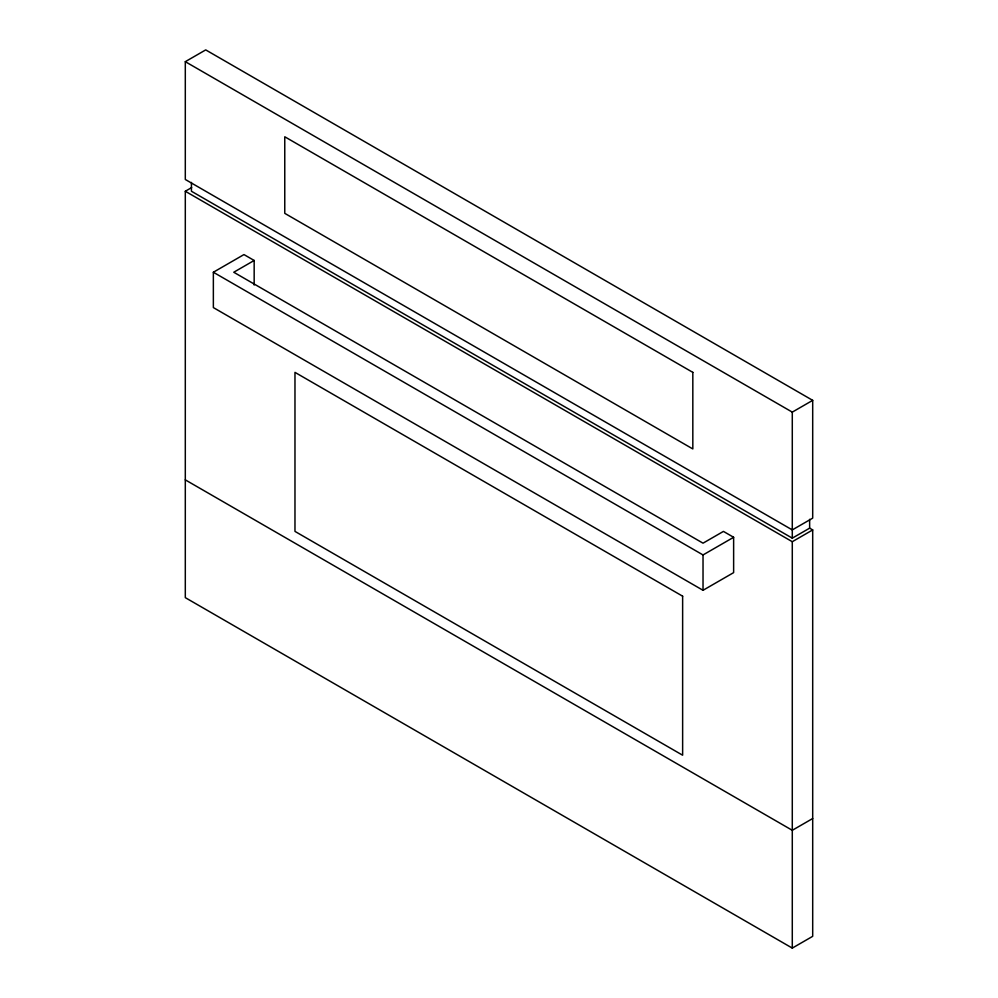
<?xml version="1.0" encoding="UTF-8"?>
<svg xmlns="http://www.w3.org/2000/svg" width="998" height="998" viewBox="0 0 998 998"><rect width="100%" height="100%" fill="white"/><g stroke="black" fill="none" stroke-linecap="round" stroke-linejoin="round"><path stroke-width="1.5" d="M185.304 61.676L205.713 49.9L812.696 400.348L812.696 518.137L792.287 529.913L185.304 179.478L185.304 61.676L792.287 412.124L812.696 400.348M191.429 182.422L191.429 191.254L792.287 538.159L809.64 528.154L812.696 529.926L812.696 936.324L792.287 948.1L185.304 597.652L185.304 191.254L191.678 187.574M254.166 260.466L233.757 272.242L703.029 543.174L723.438 531.398L733.63 537.286L733.63 572.627L703.029 590.292L213.36 307.584L213.36 272.242L243.961 254.577L254.166 260.466L254.166 285.041M213.36 272.242L703.029 554.95L733.63 537.286M185.304 191.254L792.287 541.702L812.696 529.926M812.696 818.522L792.287 830.299L185.304 479.863M809.64 519.322L809.64 528.154M792.287 412.124L792.287 538.159M792.287 541.702L792.287 948.1M703.029 554.95L703.029 590.292M692.824 372.366L284.767 136.776L284.767 213.347L692.824 448.938L692.824 372.366M682.632 596.18L294.971 372.366L294.971 531.398L682.632 755.212L682.632 596.18"/></g></svg>
